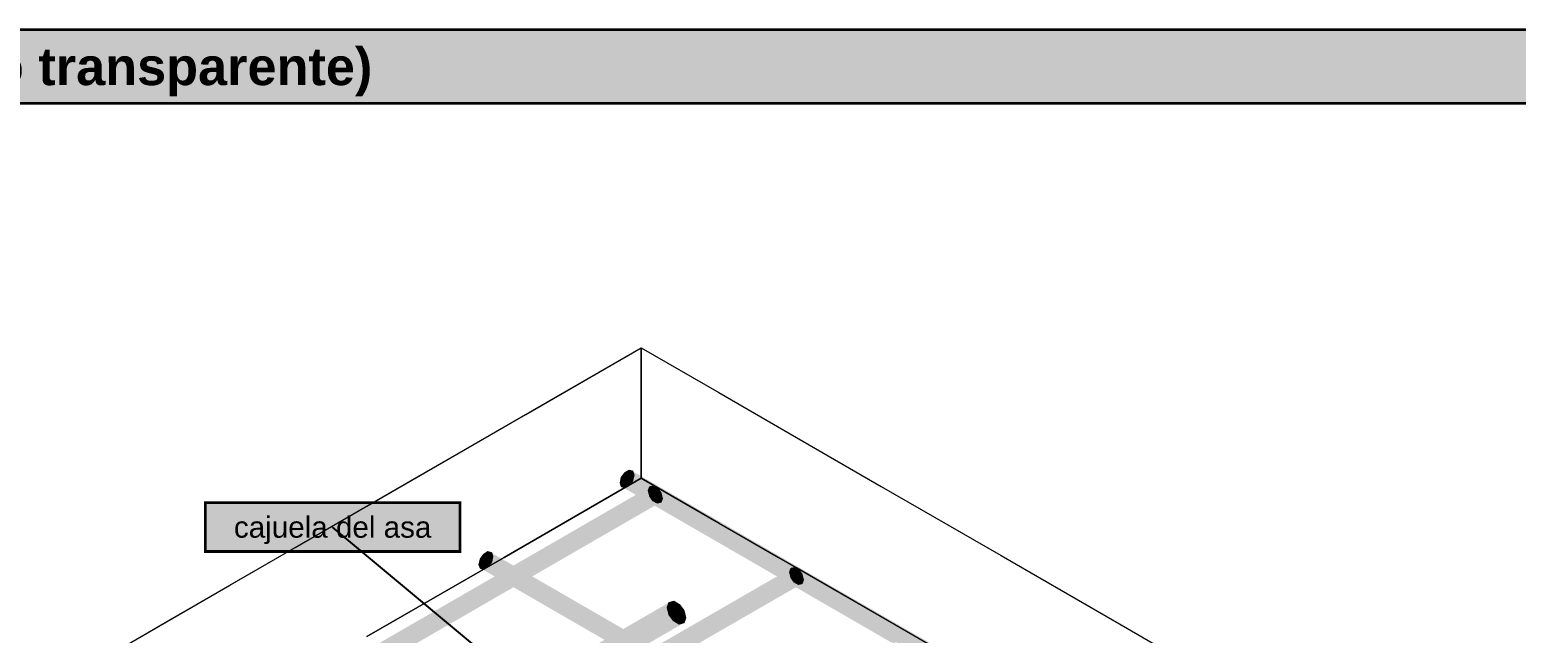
# Model space of a CAD drawing. Header units: metres. Extents: x 349122 to 349453, y 9281252 to 9281971.
# Drawn here: x 349267.545 to 349269.369, y 9281654.42 to 9281655.16 of the extents above; entities that cross this region are included whole.
import ezdxf
from ezdxf.enums import TextEntityAlignment as Align

# ---------------------------------------------------------------- set-up
doc = ezdxf.new("R2010")
doc.units = ezdxf.units.M
doc.header["$LTSCALE"] = 0.25
for name, color, linetype, lineweight in [('ISO-3D', 7, 'CONTINUOUS', 13), ('ISO-3D-ARISTAS', 250, 'CONTINUOUS', 13), ('PANEL-FONDO', 5, 'CONTINUOUS', 13), ('TITULOS', 160, 'CONTINUOUS', 35)]:
    doc.layers.add(name, color=color, linetype=linetype, lineweight=lineweight)
doc.layers.add('LLAMADAS-NUM', color=30, linetype='CONTINUOUS', lineweight=25, true_color=0xc05014)
doc.layers.add('PANEL', color=5, linetype='CONTINUOUS', lineweight=35, true_color=0x1f4e79)
doc.styles.get("Standard").update_dxf_attribs({"font": 'arial.ttf'})
doc.styles.add('TITULOS', font='arialbd.ttf')

msp = doc.modelspace()

# ---------------------------------------------------------------- linework, layer by layer
at = {"layer": 'ISO-3D', "true_color": 0x643f2a}
for points in [[(349268.2777, 9281654.6091), (349268.2802, 9281654.6196), (349268.2751, 9281654.6166)], [(349268.2777, 9281654.6091), (349268.2844, 9281654.6185), (349268.2802, 9281654.6196)], [(349268.2777, 9281654.6091), (349268.2859, 9281654.6138), (349268.2844, 9281654.6185)], [(349268.2777, 9281654.6091), (349268.271, 9281654.6108), (349268.2694, 9281654.6043)], [(349268.2777, 9281654.6091), (349268.2694, 9281654.6043), (349268.271, 9281654.5996)], [(349268.2777, 9281654.6091), (349268.2751, 9281654.6166), (349268.271, 9281654.6108)], [(349268.2777, 9281654.6091), (349268.271, 9281654.5996), (349268.2751, 9281654.5985)], [(349268.2777, 9281654.6091), (349268.2751, 9281654.5985), (349268.2802, 9281654.6015)], [(349268.2777, 9281654.6091), (349268.2844, 9281654.6073), (349268.2859, 9281654.6138)], [(349268.2777, 9281654.6091), (349268.2802, 9281654.6015), (349268.2844, 9281654.6073)], [(349268.1045, 9281654.5091), (349268.0978, 9281654.5108), (349268.0962, 9281654.5043)], [(349268.1045, 9281654.5091), (349268.0962, 9281654.5043), (349268.0978, 9281654.4996)], [(349268.1045, 9281654.5091), (349268.1019, 9281654.5166), (349268.0978, 9281654.5108)], [(349268.1045, 9281654.5091), (349268.0978, 9281654.4996), (349268.1019, 9281654.4985)], [(349268.1045, 9281654.5091), (349268.107, 9281654.5196), (349268.1019, 9281654.5166)], [(349268.1045, 9281654.5091), (349268.1019, 9281654.4985), (349268.107, 9281654.5015)], [(349268.1045, 9281654.5091), (349268.1111, 9281654.5185), (349268.107, 9281654.5196)], [(349268.1045, 9281654.5091), (349268.1127, 9281654.5138), (349268.1111, 9281654.5185)], [(349268.1045, 9281654.5091), (349268.1111, 9281654.5073), (349268.1127, 9281654.5138)], [(349268.1045, 9281654.5091), (349268.107, 9281654.5015), (349268.1111, 9281654.5073)]]:
    msp.add_solid(points, dxfattribs=at)
at = {"layer": 'ISO-3D', "true_color": 0x7c4f34}
for points in [[(349268.3628, 9281654.5719), (349268.3577, 9281654.5689), (349268.2802, 9281654.6196), (349268.2751, 9281654.6166)], [(349268.3098, 9281654.6005), (349268.3149, 9281654.5976), (349268.2272, 9281654.5528), (349268.2323, 9281654.5499)], [(349268.3577, 9281654.5508), (349268.3628, 9281654.5538), (349268.2751, 9281654.5985), (349268.2802, 9281654.6015)], [(349268.3149, 9281654.5795), (349268.3098, 9281654.5824), (349268.2323, 9281654.5318), (349268.2272, 9281654.5347)], [(349268.4454, 9281654.5242), (349268.4403, 9281654.5213), (349268.3628, 9281654.5719), (349268.3577, 9281654.5689)], [(349268.2272, 9281654.5528), (349268.2323, 9281654.5499), (349268.1446, 9281654.5051), (349268.1497, 9281654.5022)], [(349268.4403, 9281654.5031), (349268.4454, 9281654.5061), (349268.3577, 9281654.5508), (349268.3628, 9281654.5538)], [(349268.2323, 9281654.5318), (349268.2272, 9281654.5347), (349268.1497, 9281654.4841), (349268.1446, 9281654.487)], [(349268.1896, 9281654.4719), (349268.1845, 9281654.4689), (349268.107, 9281654.5196), (349268.1019, 9281654.5166)], [(349268.528, 9281654.4765), (349268.5229, 9281654.4736), (349268.4454, 9281654.5242), (349268.4403, 9281654.5213)], [(349268.1446, 9281654.5051), (349268.1497, 9281654.5022), (349268.062, 9281654.4575), (349268.0671, 9281654.4545)], [(349268.1845, 9281654.4508), (349268.1896, 9281654.4538), (349268.1019, 9281654.4985), (349268.107, 9281654.5015)], [(349268.483, 9281654.5005), (349268.4881, 9281654.4976), (349268.4004, 9281654.4528), (349268.4055, 9281654.4499)], [(349268.5229, 9281654.4554), (349268.528, 9281654.4584), (349268.4403, 9281654.5031), (349268.4454, 9281654.5061)], [(349268.1497, 9281654.4841), (349268.1446, 9281654.487), (349268.0671, 9281654.4364), (349268.062, 9281654.4393)], [(349268.4881, 9281654.4795), (349268.483, 9281654.4824), (349268.4055, 9281654.4318), (349268.4004, 9281654.4347)], [(349268.6107, 9281654.4288), (349268.6056, 9281654.4259), (349268.528, 9281654.4765), (349268.5229, 9281654.4736)], [(349268.062, 9281654.4575), (349268.0671, 9281654.4545), (349267.9793, 9281654.4098), (349267.9844, 9281654.4068)], [(349268.2722, 9281654.4242), (349268.2671, 9281654.4213), (349268.1896, 9281654.4719), (349268.1845, 9281654.4689)], [(349268.2671, 9281654.4031), (349268.2722, 9281654.4061), (349268.1845, 9281654.4508), (349268.1896, 9281654.4538)], [(349268.6056, 9281654.4078), (349268.6107, 9281654.4107), (349268.5229, 9281654.4554), (349268.528, 9281654.4584)], [(349268.0671, 9281654.4364), (349268.062, 9281654.4393), (349267.9844, 9281654.3887), (349267.9793, 9281654.3916)], [(349268.4004, 9281654.4528), (349268.4055, 9281654.4499), (349268.3178, 9281654.4051), (349268.3229, 9281654.4022)], [(349268.3548, 9281654.3765), (349268.3497, 9281654.3736), (349268.2722, 9281654.4242), (349268.2671, 9281654.4213)], [(349268.4055, 9281654.4318), (349268.4004, 9281654.4347), (349268.3229, 9281654.3841), (349268.3178, 9281654.387)], [(349268.6933, 9281654.3811), (349268.6882, 9281654.3782), (349268.6107, 9281654.4288), (349268.6056, 9281654.4259)]]:
    msp.add_solid(points, dxfattribs=at)
at = {"layer": 'ISO-3D', "true_color": 0x603d28}
for points in [[(349268.367, 9281654.5708), (349268.3628, 9281654.5719), (349268.2844, 9281654.6185), (349268.2802, 9281654.6196)], [(349268.3685, 9281654.5661), (349268.367, 9281654.5708), (349268.2859, 9281654.6138), (349268.2844, 9281654.6185)], [(349268.352, 9281654.5566), (349268.3536, 9281654.5519), (349268.2694, 9281654.6043), (349268.271, 9281654.5996)], [(349268.3536, 9281654.5519), (349268.3577, 9281654.5508), (349268.271, 9281654.5996), (349268.2751, 9281654.5985)], [(349268.4496, 9281654.5231), (349268.4454, 9281654.5242), (349268.367, 9281654.5708), (349268.3628, 9281654.5719)], [(349268.4511, 9281654.5184), (349268.4496, 9281654.5231), (349268.3685, 9281654.5661), (349268.367, 9281654.5708)], [(349268.4346, 9281654.5089), (349268.4362, 9281654.5042), (349268.352, 9281654.5566), (349268.3536, 9281654.5519)], [(349268.4362, 9281654.5042), (349268.4403, 9281654.5031), (349268.3536, 9281654.5519), (349268.3577, 9281654.5508)], [(349268.1938, 9281654.4708), (349268.1896, 9281654.4719), (349268.1111, 9281654.5185), (349268.107, 9281654.5196)], [(349268.1953, 9281654.4661), (349268.1938, 9281654.4708), (349268.1127, 9281654.5138), (349268.1111, 9281654.5185)], [(349268.5172, 9281654.4612), (349268.5188, 9281654.4565), (349268.4346, 9281654.5089), (349268.4362, 9281654.5042)], [(349268.5322, 9281654.4754), (349268.528, 9281654.4765), (349268.4496, 9281654.5231), (349268.4454, 9281654.5242)], [(349268.5337, 9281654.4707), (349268.5322, 9281654.4754), (349268.4511, 9281654.5184), (349268.4496, 9281654.5231)], [(349268.1788, 9281654.4566), (349268.1804, 9281654.4519), (349268.0962, 9281654.5043), (349268.0978, 9281654.4996)], [(349268.1804, 9281654.4519), (349268.1845, 9281654.4508), (349268.0978, 9281654.4996), (349268.1019, 9281654.4985)], [(349268.5188, 9281654.4565), (349268.5229, 9281654.4554), (349268.4362, 9281654.5042), (349268.4403, 9281654.5031)], [(349268.6148, 9281654.4277), (349268.6107, 9281654.4288), (349268.5322, 9281654.4754), (349268.528, 9281654.4765)], [(349268.6164, 9281654.423), (349268.6148, 9281654.4277), (349268.5337, 9281654.4707), (349268.5322, 9281654.4754)], [(349268.2614, 9281654.4089), (349268.263, 9281654.4042), (349268.1788, 9281654.4566), (349268.1804, 9281654.4519)], [(349268.2764, 9281654.4231), (349268.2722, 9281654.4242), (349268.1938, 9281654.4708), (349268.1896, 9281654.4719)], [(349268.2779, 9281654.4184), (349268.2764, 9281654.4231), (349268.1953, 9281654.4661), (349268.1938, 9281654.4708)], [(349268.5999, 9281654.4135), (349268.6014, 9281654.4088), (349268.5172, 9281654.4612), (349268.5188, 9281654.4565)], [(349268.6014, 9281654.4088), (349268.6056, 9281654.4078), (349268.5188, 9281654.4565), (349268.5229, 9281654.4554)], [(349268.263, 9281654.4042), (349268.2671, 9281654.4031), (349268.1804, 9281654.4519), (349268.1845, 9281654.4508)], [(349268.359, 9281654.3754), (349268.3548, 9281654.3765), (349268.2764, 9281654.4231), (349268.2722, 9281654.4242)], [(349268.3605, 9281654.3707), (349268.359, 9281654.3754), (349268.2779, 9281654.4184), (349268.2764, 9281654.4231)], [(349268.6974, 9281654.38), (349268.6933, 9281654.3811), (349268.6148, 9281654.4277), (349268.6107, 9281654.4288)], [(349268.699, 9281654.3754), (349268.6974, 9281654.38), (349268.6164, 9281654.423), (349268.6148, 9281654.4277)]]:
    msp.add_solid(points, dxfattribs=at)
at = {"layer": 'ISO-3D', "true_color": 0x67422b}
for points in [[(349268.3056, 9281654.5995), (349268.3098, 9281654.6005), (349268.223, 9281654.5518), (349268.2272, 9281654.5528)], [(349268.319, 9281654.5805), (349268.3149, 9281654.5795), (349268.2364, 9281654.5329), (349268.2323, 9281654.5318)], [(349268.223, 9281654.5518), (349268.2272, 9281654.5528), (349268.1404, 9281654.5041), (349268.1446, 9281654.5051)], [(349268.2364, 9281654.5329), (349268.2323, 9281654.5318), (349268.1538, 9281654.4852), (349268.1497, 9281654.4841)], [(349268.1404, 9281654.5041), (349268.1446, 9281654.5051), (349268.0578, 9281654.4564), (349268.062, 9281654.4575)], [(349268.4789, 9281654.4995), (349268.483, 9281654.5005), (349268.3962, 9281654.4518), (349268.4004, 9281654.4528)], [(349268.1538, 9281654.4852), (349268.1497, 9281654.4841), (349268.0712, 9281654.4375), (349268.0671, 9281654.4364)], [(349268.4922, 9281654.4805), (349268.4881, 9281654.4795), (349268.4096, 9281654.4329), (349268.4055, 9281654.4318)], [(349268.0578, 9281654.4564), (349268.062, 9281654.4575), (349267.9752, 9281654.4087), (349267.9793, 9281654.4098)], [(349268.0712, 9281654.4375), (349268.0671, 9281654.4364), (349267.9886, 9281654.3898), (349267.9844, 9281654.3887)], [(349268.3962, 9281654.4518), (349268.4004, 9281654.4528), (349268.3136, 9281654.4041), (349268.3178, 9281654.4051)], [(349268.4096, 9281654.4329), (349268.4055, 9281654.4318), (349268.327, 9281654.3852), (349268.3229, 9281654.3841)]]:
    msp.add_solid(points, dxfattribs=at)
at = {"layer": 'ISO-3D', "true_color": 0x7b4f34}
for points in [[(349268.3536, 9281654.5631), (349268.352, 9281654.5566), (349268.271, 9281654.6108), (349268.2694, 9281654.6043)], [(349268.367, 9281654.5596), (349268.3685, 9281654.5661), (349268.2844, 9281654.6073), (349268.2859, 9281654.6138)], [(349268.4496, 9281654.5119), (349268.4511, 9281654.5184), (349268.367, 9281654.5596), (349268.3685, 9281654.5661)], [(349268.4362, 9281654.5154), (349268.4346, 9281654.5089), (349268.3536, 9281654.5631), (349268.352, 9281654.5566)], [(349268.1804, 9281654.4631), (349268.1788, 9281654.4566), (349268.0978, 9281654.5108), (349268.0962, 9281654.5043)], [(349268.1938, 9281654.4596), (349268.1953, 9281654.4661), (349268.1111, 9281654.5073), (349268.1127, 9281654.5138)], [(349268.5188, 9281654.4677), (349268.5172, 9281654.4612), (349268.4362, 9281654.5154), (349268.4346, 9281654.5089)], [(349268.5322, 9281654.4642), (349268.5337, 9281654.4707), (349268.4496, 9281654.5119), (349268.4511, 9281654.5184)], [(349268.263, 9281654.4154), (349268.2614, 9281654.4089), (349268.1804, 9281654.4631), (349268.1788, 9281654.4566)], [(349268.2764, 9281654.4119), (349268.2779, 9281654.4184), (349268.1938, 9281654.4596), (349268.1953, 9281654.4661)], [(349268.6014, 9281654.42), (349268.5999, 9281654.4135), (349268.5188, 9281654.4677), (349268.5172, 9281654.4612)], [(349268.6148, 9281654.4165), (349268.6164, 9281654.423), (349268.5322, 9281654.4642), (349268.5337, 9281654.4707)], [(349268.684, 9281654.3723), (349268.6825, 9281654.3658), (349268.6014, 9281654.42), (349268.5999, 9281654.4135)], [(349268.6974, 9281654.3688), (349268.699, 9281654.3754), (349268.6148, 9281654.4165), (349268.6164, 9281654.423)]]:
    msp.add_solid(points, dxfattribs=at)
at = {"layer": 'ISO-3D', "true_color": 0x865538}
for points in [[(349268.3577, 9281654.5689), (349268.3536, 9281654.5631), (349268.2751, 9281654.6166), (349268.271, 9281654.6108)], [(349268.3628, 9281654.5538), (349268.367, 9281654.5596), (349268.2802, 9281654.6015), (349268.2844, 9281654.6073)], [(349268.4403, 9281654.5213), (349268.4362, 9281654.5154), (349268.3577, 9281654.5689), (349268.3536, 9281654.5631)], [(349268.4454, 9281654.5061), (349268.4496, 9281654.5119), (349268.3628, 9281654.5538), (349268.367, 9281654.5596)], [(349268.1845, 9281654.4689), (349268.1804, 9281654.4631), (349268.1019, 9281654.5166), (349268.0978, 9281654.5108)], [(349268.5229, 9281654.4736), (349268.5188, 9281654.4677), (349268.4403, 9281654.5213), (349268.4362, 9281654.5154)], [(349268.528, 9281654.4584), (349268.5322, 9281654.4642), (349268.4454, 9281654.5061), (349268.4496, 9281654.5119)], [(349268.1896, 9281654.4538), (349268.1938, 9281654.4596), (349268.107, 9281654.5015), (349268.1111, 9281654.5073)], [(349268.6056, 9281654.4259), (349268.6014, 9281654.42), (349268.5229, 9281654.4736), (349268.5188, 9281654.4677)], [(349268.2671, 9281654.4213), (349268.263, 9281654.4154), (349268.1845, 9281654.4689), (349268.1804, 9281654.4631)], [(349268.2722, 9281654.4061), (349268.2764, 9281654.4119), (349268.1896, 9281654.4538), (349268.1938, 9281654.4596)], [(349268.6107, 9281654.4107), (349268.6148, 9281654.4165), (349268.528, 9281654.4584), (349268.5322, 9281654.4642)], [(349268.3497, 9281654.3736), (349268.3456, 9281654.3677), (349268.2671, 9281654.4213), (349268.263, 9281654.4154)], [(349268.6882, 9281654.3782), (349268.684, 9281654.3723), (349268.6056, 9281654.4259), (349268.6014, 9281654.42)]]:
    msp.add_solid(points, dxfattribs=at)
at = {"layer": 'ISO-3D', "true_color": 0x6f472f}
for points in [[(349268.3123, 9281654.59), (349268.3056, 9281654.5995), (349268.3098, 9281654.6005)], [(349268.3123, 9281654.59), (349268.3098, 9281654.6005), (349268.3149, 9281654.5976)], [(349268.3123, 9281654.59), (349268.3041, 9281654.5948), (349268.3056, 9281654.5995)], [(349268.3123, 9281654.59), (349268.3056, 9281654.5883), (349268.3041, 9281654.5948)], [(349268.3123, 9281654.59), (349268.3098, 9281654.5824), (349268.3056, 9281654.5883)], [(349268.3123, 9281654.59), (349268.3149, 9281654.5795), (349268.3098, 9281654.5824)], [(349268.3123, 9281654.59), (349268.3149, 9281654.5976), (349268.319, 9281654.5917)], [(349268.3123, 9281654.59), (349268.319, 9281654.5917), (349268.3206, 9281654.5852)], [(349268.3123, 9281654.59), (349268.319, 9281654.5805), (349268.3149, 9281654.5795)], [(349268.3123, 9281654.59), (349268.3206, 9281654.5852), (349268.319, 9281654.5805)], [(349268.4855, 9281654.49), (349268.4773, 9281654.4948), (349268.4789, 9281654.4995)], [(349268.4855, 9281654.49), (349268.4789, 9281654.4883), (349268.4773, 9281654.4948)], [(349268.4855, 9281654.49), (349268.4789, 9281654.4995), (349268.483, 9281654.5005)], [(349268.4855, 9281654.49), (349268.483, 9281654.5005), (349268.4881, 9281654.4976)], [(349268.4855, 9281654.49), (349268.4881, 9281654.4976), (349268.4922, 9281654.4917)], [(349268.4855, 9281654.49), (349268.4922, 9281654.4917), (349268.4938, 9281654.4852)], [(349268.4855, 9281654.49), (349268.483, 9281654.4824), (349268.4789, 9281654.4883)], [(349268.4855, 9281654.49), (349268.4881, 9281654.4795), (349268.483, 9281654.4824)], [(349268.4855, 9281654.49), (349268.4922, 9281654.4805), (349268.4881, 9281654.4795)], [(349268.4855, 9281654.49), (349268.4938, 9281654.4852), (349268.4922, 9281654.4805)]]:
    msp.add_solid(points, dxfattribs=at)
at = {"layer": 'ISO-3D', "true_color": 0x553624}
for points in [[(349268.3041, 9281654.5948), (349268.3056, 9281654.5995), (349268.2215, 9281654.5471), (349268.223, 9281654.5518)], [(349268.3206, 9281654.5852), (349268.319, 9281654.5805), (349268.238, 9281654.5375), (349268.2364, 9281654.5329)], [(349268.2215, 9281654.5471), (349268.223, 9281654.5518), (349268.1389, 9281654.4994), (349268.1404, 9281654.5041)], [(349268.238, 9281654.5375), (349268.2364, 9281654.5329), (349268.1554, 9281654.4899), (349268.1538, 9281654.4852)], [(349268.1389, 9281654.4994), (349268.1404, 9281654.5041), (349268.0563, 9281654.4517), (349268.0578, 9281654.4564)], [(349268.4773, 9281654.4948), (349268.4789, 9281654.4995), (349268.3947, 9281654.4471), (349268.3962, 9281654.4518)], [(349268.1554, 9281654.4899), (349268.1538, 9281654.4852), (349268.0728, 9281654.4422), (349268.0712, 9281654.4375)], [(349268.4938, 9281654.4852), (349268.4922, 9281654.4805), (349268.4112, 9281654.4375), (349268.4096, 9281654.4329)], [(349268.0563, 9281654.4517), (349268.0578, 9281654.4564), (349267.9736, 9281654.404), (349267.9752, 9281654.4087)], [(349268.0728, 9281654.4422), (349268.0712, 9281654.4375), (349267.9901, 9281654.3945), (349267.9886, 9281654.3898)], [(349268.3947, 9281654.4471), (349268.3962, 9281654.4518), (349268.3121, 9281654.3994), (349268.3136, 9281654.4041)], [(349268.4112, 9281654.4375), (349268.4096, 9281654.4329), (349268.3286, 9281654.3899), (349268.327, 9281654.3852)]]:
    msp.add_solid(points, dxfattribs=at)
at = {"layer": 'ISO-3D', "true_color": 0x70472f}
for points in [[(349268.3056, 9281654.5883), (349268.3041, 9281654.5948), (349268.223, 9281654.5406), (349268.2215, 9281654.5471)], [(349268.319, 9281654.5917), (349268.3206, 9281654.5852), (349268.2364, 9281654.5441), (349268.238, 9281654.5375)], [(349268.223, 9281654.5406), (349268.2215, 9281654.5471), (349268.1404, 9281654.4929), (349268.1389, 9281654.4994)], [(349268.2364, 9281654.5441), (349268.238, 9281654.5375), (349268.1538, 9281654.4964), (349268.1554, 9281654.4899)], [(349268.1404, 9281654.4929), (349268.1389, 9281654.4994), (349268.0578, 9281654.4452), (349268.0563, 9281654.4517)], [(349268.1538, 9281654.4964), (349268.1554, 9281654.4899), (349268.0712, 9281654.4487), (349268.0728, 9281654.4422)], [(349268.4789, 9281654.4883), (349268.4773, 9281654.4948), (349268.3962, 9281654.4406), (349268.3947, 9281654.4471)], [(349268.4922, 9281654.4917), (349268.4938, 9281654.4852), (349268.4096, 9281654.4441), (349268.4112, 9281654.4375)], [(349268.0578, 9281654.4452), (349268.0563, 9281654.4517), (349267.9752, 9281654.3975), (349267.9736, 9281654.404)], [(349268.0712, 9281654.4487), (349268.0728, 9281654.4422), (349267.9886, 9281654.401), (349267.9901, 9281654.3945)], [(349268.3962, 9281654.4406), (349268.3947, 9281654.4471), (349268.3136, 9281654.3929), (349268.3121, 9281654.3994)], [(349268.4096, 9281654.4441), (349268.4112, 9281654.4375), (349268.327, 9281654.3964), (349268.3286, 9281654.3899)]]:
    msp.add_solid(points, dxfattribs=at)
at = {"layer": 'ISO-3D', "true_color": 0x7f5135}
for points in [[(349268.3098, 9281654.5824), (349268.3056, 9281654.5883), (349268.2272, 9281654.5347), (349268.223, 9281654.5406)], [(349268.3149, 9281654.5976), (349268.319, 9281654.5917), (349268.2323, 9281654.5499), (349268.2364, 9281654.5441)], [(349268.2323, 9281654.5499), (349268.2364, 9281654.5441), (349268.1497, 9281654.5022), (349268.1538, 9281654.4964)], [(349268.2272, 9281654.5347), (349268.223, 9281654.5406), (349268.1446, 9281654.487), (349268.1404, 9281654.4929)], [(349268.1446, 9281654.487), (349268.1404, 9281654.4929), (349268.062, 9281654.4393), (349268.0578, 9281654.4452)], [(349268.1497, 9281654.5022), (349268.1538, 9281654.4964), (349268.0671, 9281654.4545), (349268.0712, 9281654.4487)], [(349268.4881, 9281654.4976), (349268.4922, 9281654.4917), (349268.4055, 9281654.4499), (349268.4096, 9281654.4441)], [(349268.483, 9281654.4824), (349268.4789, 9281654.4883), (349268.4004, 9281654.4347), (349268.3962, 9281654.4406)], [(349268.0671, 9281654.4545), (349268.0712, 9281654.4487), (349267.9844, 9281654.4068), (349267.9886, 9281654.401)], [(349268.062, 9281654.4393), (349268.0578, 9281654.4452), (349267.9793, 9281654.3916), (349267.9752, 9281654.3975)], [(349268.4004, 9281654.4347), (349268.3962, 9281654.4406), (349268.3178, 9281654.387), (349268.3136, 9281654.3929)], [(349268.4055, 9281654.4499), (349268.4096, 9281654.4441), (349268.3229, 9281654.4022), (349268.327, 9281654.3964)]]:
    msp.add_solid(points, dxfattribs=at)
at = {"layer": 'ISO-3D', "true_color": 0x4f4d49}
for points in [[(349268.3273, 9281654.4513), (349268.3294, 9281654.4576), (349268.2407, 9281654.4013), (349268.2428, 9281654.4076)], [(349268.3493, 9281654.4386), (349268.3472, 9281654.4324), (349268.2627, 9281654.3887), (349268.2606, 9281654.3824)]]:
    msp.add_solid(points, dxfattribs=at)
at = {"layer": 'ISO-3D', "true_color": 0x605d58}
for points in [[(349268.3294, 9281654.4576), (349268.3349, 9281654.459), (349268.2428, 9281654.4076), (349268.2483, 9281654.409)], [(349268.3472, 9281654.4324), (349268.3417, 9281654.431), (349268.2606, 9281654.3824), (349268.2551, 9281654.381)]]:
    msp.add_solid(points, dxfattribs=at)
at = {"layer": 'ISO-3D', "true_color": 0x736f6a}
for points in [[(349268.3349, 9281654.459), (349268.3417, 9281654.4551), (349268.2483, 9281654.409), (349268.2551, 9281654.4051)], [(349268.3417, 9281654.431), (349268.3349, 9281654.4349), (349268.2551, 9281654.381), (349268.2483, 9281654.3849)]]:
    msp.add_solid(points, dxfattribs=at)
at = {"layer": 'ISO-3D', "true_color": 0x76726d}
for points in [[(349268.3417, 9281654.4551), (349268.3472, 9281654.4473), (349268.2551, 9281654.4051), (349268.2606, 9281654.3973)], [(349268.3349, 9281654.4349), (349268.3294, 9281654.4427), (349268.2483, 9281654.3849), (349268.2428, 9281654.3927)]]:
    msp.add_solid(points, dxfattribs=at)
at = {"layer": 'ISO-3D', "true_color": 0x67645f}
for points in [[(349268.3383, 9281654.445), (349268.3273, 9281654.4513), (349268.3294, 9281654.4576)], [(349268.3383, 9281654.445), (349268.3294, 9281654.4576), (349268.3349, 9281654.459)], [(349268.3383, 9281654.445), (349268.3349, 9281654.459), (349268.3417, 9281654.4551)], [(349268.3383, 9281654.445), (349268.3417, 9281654.4551), (349268.3472, 9281654.4473)], [(349268.3383, 9281654.445), (349268.3294, 9281654.4427), (349268.3273, 9281654.4513)], [(349268.3383, 9281654.445), (349268.3349, 9281654.4349), (349268.3294, 9281654.4427)], [(349268.3383, 9281654.445), (349268.3417, 9281654.431), (349268.3349, 9281654.4349)], [(349268.3383, 9281654.445), (349268.3472, 9281654.4473), (349268.3493, 9281654.4386)], [(349268.3383, 9281654.445), (349268.3472, 9281654.4324), (349268.3417, 9281654.431)], [(349268.3383, 9281654.445), (349268.3493, 9281654.4386), (349268.3472, 9281654.4324)]]:
    msp.add_solid(points, dxfattribs=at)
at = {"layer": 'ISO-3D', "true_color": 0x686560}
for points in [[(349268.3294, 9281654.4427), (349268.3273, 9281654.4513), (349268.2428, 9281654.3927), (349268.2407, 9281654.4013)], [(349268.3472, 9281654.4473), (349268.3493, 9281654.4386), (349268.2606, 9281654.3973), (349268.2627, 9281654.3887)]]:
    msp.add_solid(points, dxfattribs=at)
at = {"layer": 'ISO-3D-ARISTAS', "color": 250}
for p, q in [((349268.1267, 9281654.6729), (349268.295, 9281654.77)), ((349268.1535, 9281654.6883), (349268.295, 9281654.77)), ((349268.295, 9281654.71), (349268.295, 9281654.77)), ((349268.295, 9281654.77), (349268.3903, 9281654.715)), ((349268.295, 9281654.77), (349268.295, 9281654.71)), ((349268.295, 9281654.77), (349268.3903, 9281654.715)), ((349268.295, 9281654.61), (349268.295, 9281654.71)), ((349268.295, 9281654.71), (349268.295, 9281654.61)), ((349268.3903, 9281654.715), (349268.4855, 9281654.66)), ((349268.3903, 9281654.715), (349268.4855, 9281654.66)), ((349267.9585, 9281654.5757), (349268.1267, 9281654.6729)), ((349268.0121, 9281654.6067), (349268.1535, 9281654.6883)), ((349268.4855, 9281654.66), (349268.5894, 9281654.6)), ((349268.4855, 9281654.66), (349268.5894, 9281654.6)), ((349268.2802, 9281654.6196), (349268.2751, 9281654.6166)), ((349268.2751, 9281654.6166), (349268.2802, 9281654.6196)), ((349268.2844, 9281654.6185), (349268.2802, 9281654.6196)), ((349268.2802, 9281654.6196), (349268.2844, 9281654.6185)), ((349268.2859, 9281654.6138), (349268.2844, 9281654.6185)), ((349268.2844, 9281654.6185), (349268.2859, 9281654.6138)), ((349267.8706, 9281654.525), (349268.0121, 9281654.6067)), ((349268.295, 9281654.61), (349268.1267, 9281654.5129)), ((349268.1267, 9281654.5129), (349268.295, 9281654.61)), ((349268.271, 9281654.6108), (349268.2694, 9281654.6043)), ((349268.2694, 9281654.6043), (349268.271, 9281654.6108)), ((349268.2694, 9281654.6043), (349268.271, 9281654.5996)), ((349268.271, 9281654.5996), (349268.2694, 9281654.6043)), ((349268.2751, 9281654.6166), (349268.271, 9281654.6108)), ((349268.271, 9281654.6108), (349268.2751, 9281654.6166)), ((349268.2751, 9281654.5985), (349268.2802, 9281654.6015)), ((349268.2802, 9281654.6015), (349268.2751, 9281654.5985)), ((349268.2802, 9281654.6015), (349268.2844, 9281654.6073)), ((349268.2844, 9281654.6073), (349268.2802, 9281654.6015)), ((349268.2844, 9281654.6073), (349268.2859, 9281654.6138)), ((349268.2859, 9281654.6138), (349268.2844, 9281654.6073)), ((349268.3903, 9281654.555), (349268.295, 9281654.61)), ((349268.295, 9281654.61), (349268.4633, 9281654.5129)), ((349268.3056, 9281654.5995), (349268.3098, 9281654.6005)), ((349268.3056, 9281654.5995), (349268.3098, 9281654.6005)), ((349268.3098, 9281654.6005), (349268.3149, 9281654.5976)), ((349268.3098, 9281654.6005), (349268.3149, 9281654.5976)), ((349268.5894, 9281654.6), (349268.7367, 9281654.515)), ((349268.5894, 9281654.6), (349268.7367, 9281654.515)), ((349268.271, 9281654.5996), (349268.2751, 9281654.5985)), ((349268.2751, 9281654.5985), (349268.271, 9281654.5996)), ((349268.3041, 9281654.5948), (349268.3056, 9281654.5995)), ((349268.3041, 9281654.5948), (349268.3056, 9281654.5995)), ((349268.3056, 9281654.5883), (349268.3041, 9281654.5948)), ((349268.3056, 9281654.5883), (349268.3041, 9281654.5948)), ((349268.3098, 9281654.5824), (349268.3056, 9281654.5883)), ((349268.3098, 9281654.5824), (349268.3056, 9281654.5883)), ((349268.3149, 9281654.5795), (349268.3098, 9281654.5824)), ((349268.3149, 9281654.5795), (349268.3098, 9281654.5824)), ((349268.3149, 9281654.5976), (349268.319, 9281654.5917)), ((349268.3149, 9281654.5976), (349268.319, 9281654.5917)), ((349268.319, 9281654.5917), (349268.3206, 9281654.5852)), ((349268.319, 9281654.5917), (349268.3206, 9281654.5852)), ((349268.3206, 9281654.5852), (349268.319, 9281654.5805)), ((349268.3206, 9281654.5852), (349268.319, 9281654.5805)), ((349267.7902, 9281654.4786), (349267.9585, 9281654.5757)), ((349268.319, 9281654.5805), (349268.3149, 9281654.5795)), ((349268.319, 9281654.5805), (349268.3149, 9281654.5795)), ((349268.4855, 9281654.5), (349268.3903, 9281654.555)), ((349267.7061, 9281654.43), (349267.8706, 9281654.525)), ((349268.1267, 9281654.5129), (349267.9585, 9281654.4157)), ((349267.9585, 9281654.4157), (349268.1267, 9281654.5129)), ((349268.0978, 9281654.5108), (349268.0962, 9281654.5043)), ((349268.0962, 9281654.5043), (349268.0978, 9281654.5108)), ((349268.1019, 9281654.5166), (349268.0978, 9281654.5108)), ((349268.0978, 9281654.5108), (349268.1019, 9281654.5166)), ((349268.107, 9281654.5196), (349268.1019, 9281654.5166)), ((349268.1019, 9281654.5166), (349268.107, 9281654.5196)), ((349268.1111, 9281654.5185), (349268.107, 9281654.5196)), ((349268.107, 9281654.5196), (349268.1111, 9281654.5185)), ((349268.1127, 9281654.5138), (349268.1111, 9281654.5185)), ((349268.1111, 9281654.5185), (349268.1127, 9281654.5138)), ((349268.1111, 9281654.5073), (349268.1127, 9281654.5138)), ((349268.1127, 9281654.5138), (349268.1111, 9281654.5073)), ((349268.4633, 9281654.5129), (349268.6315, 9281654.4157)), ((349268.7367, 9281654.515), (349268.8839, 9281654.43)), ((349268.7367, 9281654.515), (349268.8839, 9281654.43)), ((349268.0962, 9281654.5043), (349268.0978, 9281654.4996)), ((349268.0978, 9281654.4996), (349268.0962, 9281654.5043)), ((349268.0978, 9281654.4996), (349268.1019, 9281654.4985)), ((349268.1019, 9281654.4985), (349268.0978, 9281654.4996)), ((349268.1019, 9281654.4985), (349268.107, 9281654.5015)), ((349268.107, 9281654.5015), (349268.1019, 9281654.4985)), ((349268.107, 9281654.5015), (349268.1111, 9281654.5073)), ((349268.1111, 9281654.5073), (349268.107, 9281654.5015)), ((349268.4773, 9281654.4948), (349268.4789, 9281654.4995)), ((349268.4773, 9281654.4948), (349268.4789, 9281654.4995)), ((349268.4789, 9281654.4883), (349268.4773, 9281654.4948)), ((349268.4789, 9281654.4883), (349268.4773, 9281654.4948)), ((349268.4789, 9281654.4995), (349268.483, 9281654.5005)), ((349268.4789, 9281654.4995), (349268.483, 9281654.5005)), ((349268.483, 9281654.5005), (349268.4881, 9281654.4976)), ((349268.483, 9281654.5005), (349268.4881, 9281654.4976)), ((349268.5894, 9281654.44), (349268.4855, 9281654.5)), ((349268.4881, 9281654.4976), (349268.4922, 9281654.4917)), ((349268.4881, 9281654.4976), (349268.4922, 9281654.4917)), ((349268.4922, 9281654.4917), (349268.4938, 9281654.4852)), ((349268.4922, 9281654.4917), (349268.4938, 9281654.4852)), ((349267.622, 9281654.3814), (349267.7902, 9281654.4786)), ((349268.483, 9281654.4824), (349268.4789, 9281654.4883)), ((349268.483, 9281654.4824), (349268.4789, 9281654.4883)), ((349268.4881, 9281654.4795), (349268.483, 9281654.4824)), ((349268.4881, 9281654.4795), (349268.483, 9281654.4824)), ((349268.4922, 9281654.4805), (349268.4881, 9281654.4795)), ((349268.4922, 9281654.4805), (349268.4881, 9281654.4795)), ((349268.4938, 9281654.4852), (349268.4922, 9281654.4805)), ((349268.4938, 9281654.4852), (349268.4922, 9281654.4805)), ((349268.3273, 9281654.4513), (349268.3294, 9281654.4576)), ((349268.3273, 9281654.4513), (349268.3294, 9281654.4576)), ((349268.3294, 9281654.4576), (349268.3349, 9281654.459)), ((349268.3294, 9281654.4576), (349268.3349, 9281654.459)), ((349268.3349, 9281654.459), (349268.3417, 9281654.4551)), ((349268.3349, 9281654.459), (349268.3417, 9281654.4551)), ((349268.3417, 9281654.4551), (349268.3472, 9281654.4473)), ((349268.3417, 9281654.4551), (349268.3472, 9281654.4473)), ((349268.3294, 9281654.4427), (349268.3273, 9281654.4513)), ((349268.3294, 9281654.4427), (349268.3273, 9281654.4513)), ((349268.3349, 9281654.4349), (349268.3294, 9281654.4427)), ((349268.3349, 9281654.4349), (349268.3294, 9281654.4427)), ((349268.3472, 9281654.4473), (349268.3493, 9281654.4386)), ((349268.3472, 9281654.4473), (349268.3493, 9281654.4386)), ((349268.3493, 9281654.4386), (349268.3472, 9281654.4324)), ((349268.3493, 9281654.4386), (349268.3472, 9281654.4324)), ((349268.7367, 9281654.355), (349268.5894, 9281654.44)), ((349267.5416, 9281654.335), (349267.7061, 9281654.43)), ((349268.3417, 9281654.431), (349268.3349, 9281654.4349)), ((349268.3417, 9281654.431), (349268.3349, 9281654.4349)), ((349268.3472, 9281654.4324), (349268.3417, 9281654.431)), ((349268.3472, 9281654.4324), (349268.3417, 9281654.431)), ((349268.8839, 9281654.43), (349269.0311, 9281654.345)), ((349268.8839, 9281654.43), (349269.0311, 9281654.345))]:
    msp.add_line(p, q, dxfattribs=at)
at = {"layer": 'LLAMADAS-NUM'}
msp.add_line((349268.1564, 9281654.35), (349267.9164, 9281654.55), dxfattribs=at)
at = {"layer": 'LLAMADAS-NUM', "const_width": 0.0035}
msp.add_lwpolyline([(349267.7602, 9281654.52), (349268.0727, 9281654.52), (349268.0727, 9281654.58), (349267.7602, 9281654.58)], close=True, dxfattribs=at)
at = {"layer": 'LLAMADAS-NUM', "true_color": 0xffffff}
msp.add_solid([(349267.7602, 9281654.52), (349268.0727, 9281654.52), (349267.7602, 9281654.58), (349268.0727, 9281654.58)], dxfattribs=at)
at = {"layer": 'PANEL'}
msp.add_line((349266.3, 9281655.07), (349270.29, 9281655.07), dxfattribs=at)
msp.add_lwpolyline([(349266.3, 9281652.95), (349270.29, 9281652.95), (349270.29, 9281655.16), (349266.3, 9281655.16)], close=True, dxfattribs=at)
at = {"layer": 'PANEL-FONDO', "true_color": 0xebf1f8}
msp.add_solid([(349266.3, 9281655.07), (349270.29, 9281655.07), (349266.3, 9281655.16), (349270.29, 9281655.16)], dxfattribs=at)

# ---------------------------------------------------------------- texts
at = {"layer": 'LLAMADAS-NUM'}
msp.add_text('cajuela del asa', height=0.026, dxfattribs=at).set_placement((349267.9164, 9281654.55), align=Align.MIDDLE_CENTER)
at = {"layer": 'TITULOS', "style": 'TITULOS'}
msp.add_text('4. TAPA: ARMADO INTERIOR (concreto transparente)', height=0.0459, dxfattribs=at).set_placement((349266.33, 9281655.115), align=Align.MIDDLE_LEFT)

doc.saveas('drawing.dxf')
